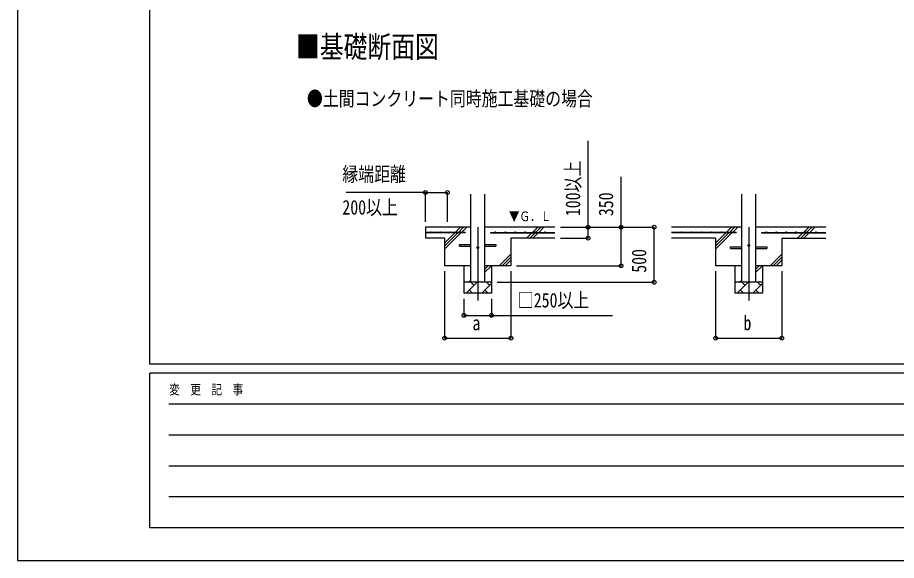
# Model space of a CAD drawing. Units: millimetres, scale not verified. Extents: x -16820 to 16820, y -11880 to 11880.
# Drawn here: x -16820 to -8851, y -11880 to -6953 of the extents above; entities that cross this region are included whole.
import ezdxf
from ezdxf.enums import TextEntityAlignment as Align

# ---------------------------------------------------------------- set-up
doc = ezdxf.new("R2010")
doc.units = ezdxf.units.MM
doc.header["$LTSCALE"] = 60
for name, color, linetype in [('0-2_USER1', 3, 'Continuous'), ('0-4_YKK_12', 2, 'Continuous'), ('0-5_YKK_13', 4, 'Continuous'), ('0-6_YKK_A1', 4, 'Continuous'), ('0-7_YKK_D', 6, 'Continuous'), ('0-8_YKK_ZWAK', 7, 'Continuous')]:
    doc.layers.add(name, color=color, linetype=linetype)
doc.styles.add('ＭＳ ゴシック', font='')
doc.styles.get('ＭＳ ゴシック').set_extended_font_data('MS Gothic')

msp = doc.modelspace()

# ---------------------------------------------------------------- linework, layer by layer
at = {"layer": '0-4_YKK_12'}
for p, q in [((-12647.23, -8855.71), (-12647.23, -9521.65)), ((-10189.84, -8855.71), (-10189.84, -9521.65))]:
    msp.add_line(p, q, dxfattribs=at)
at = {"layer": '0-5_YKK_13'}
for p, q in [((-12812.23, -9012.71), (-12709.73, -9012.71)), ((-12812.23, -9028.71), (-12812.23, -9012.71)), ((-12812.23, -9028.71), (-12709.73, -9028.71)), ((-12584.73, -9012.71), (-12482.23, -9012.71)), ((-12584.73, -9028.71), (-12482.23, -9028.71)), ((-12482.23, -9012.71), (-12482.23, -9028.71)), ((-10354.84, -9032.71), (-10252.34, -9032.71)), ((-10354.84, -9048.71), (-10354.84, -9032.71)), ((-10354.84, -9048.71), (-10252.34, -9048.71)), ((-10127.34, -9032.71), (-10024.84, -9032.71)), ((-10127.34, -9048.71), (-10024.84, -9048.71)), ((-10024.84, -9032.71), (-10024.84, -9048.71))]:
    msp.add_line(p, q, dxfattribs=at)
for centre in [(-12647.23, -9040.71), (-10189.84, -9020.71)]:
    msp.add_circle(centre, 8, dxfattribs=at)
at = {"layer": '0-6_YKK_A1'}
for p, q in [((-12709.73, -9355.71), (-12709.73, -8555.71)), ((-12584.73, -8555.71), (-12584.73, -9355.71)), ((-10252.34, -9355.71), (-10252.34, -8555.71)), ((-10127.34, -8555.71), (-10127.34, -9355.71)), ((-12709.73, -8855.71), (-13122.23, -8855.71)), ((-13122.23, -8855.71), (-13122.23, -8955.71)), ((-12762.23, -8903.21), (-13122.23, -8903.21)), ((-12762.23, -8908.21), (-13122.23, -8908.21)), ((-12947.23, -9055.71), (-12799.73, -8908.21)), ((-12947.23, -8999.14), (-12856.3, -8908.21)), ((-12947.23, -9027.42), (-12828.01, -8908.21)), ((-12851.3, -8903.21), (-12803.8, -8855.71)), ((-12823.01, -8903.21), (-12775.51, -8855.71)), ((-12794.73, -8903.21), (-12747.23, -8855.71)), ((-12762.23, -8903.21), (-12762.23, -8908.21)), ((-11947.23, -8855.71), (-12584.73, -8855.71)), ((-12532.23, -8903.21), (-11947.23, -8903.21)), ((-12532.23, -8903.21), (-12532.23, -8908.21)), ((-12532.23, -8908.21), (-11947.23, -8908.21)), ((-12203.8, -8955.71), (-12156.3, -8908.21)), ((-12175.51, -8955.71), (-12128.01, -8908.21)), ((-12151.3, -8903.21), (-12103.8, -8855.71)), ((-12147.23, -8955.71), (-12099.73, -8908.21)), ((-12123.01, -8903.21), (-12075.51, -8855.71)), ((-12094.73, -8903.21), (-12047.23, -8855.71)), ((-10252.34, -8855.71), (-10889.84, -8855.71)), ((-10304.84, -8903.21), (-10889.84, -8903.21)), ((-10304.84, -8908.21), (-10889.84, -8908.21)), ((-10489.84, -9055.71), (-10342.34, -8908.21)), ((-10489.84, -8999.14), (-10398.91, -8908.21)), ((-10489.84, -9027.42), (-10370.63, -8908.21)), ((-10393.91, -8903.21), (-10346.41, -8855.71)), ((-10365.63, -8903.21), (-10318.13, -8855.71)), ((-10337.34, -8903.21), (-10289.84, -8855.71)), ((-10304.84, -8903.21), (-10304.84, -8908.21)), ((-9489.84, -8855.71), (-10127.34, -8855.71)), ((-10074.84, -8903.21), (-9489.84, -8903.21)), ((-10074.84, -8903.21), (-10074.84, -8908.21)), ((-10074.84, -8908.21), (-9489.84, -8908.21)), ((-9746.41, -8955.71), (-9698.91, -8908.21)), ((-9718.13, -8955.71), (-9670.63, -8908.21)), ((-9693.91, -8903.21), (-9646.41, -8855.71)), ((-9689.84, -8955.71), (-9642.34, -8908.21)), ((-9665.63, -8903.21), (-9618.13, -8855.71)), ((-9637.34, -8903.21), (-9589.84, -8855.71)), ((-12947.23, -8955.71), (-13122.23, -8955.71)), ((-12947.23, -8955.71), (-12947.23, -9205.71)), ((-11947.23, -8955.71), (-12347.23, -8955.71)), ((-12347.23, -8955.71), (-12347.23, -9205.71)), ((-10489.84, -8955.71), (-10889.84, -8955.71)), ((-10489.84, -8955.71), (-10489.84, -9205.71)), ((-9889.84, -8955.71), (-9889.84, -9205.71)), ((-9889.84, -8955.71), (-9489.84, -8955.71)), ((-12453.8, -9205.71), (-12347.23, -9099.14)), ((-12425.51, -9205.71), (-12347.23, -9127.42)), ((-12397.23, -9205.71), (-12347.23, -9155.71)), ((-9996.41, -9205.71), (-9889.84, -9099.14)), ((-9968.13, -9205.71), (-9889.84, -9127.42)), ((-9939.84, -9205.71), (-9889.84, -9155.71)), ((-12709.73, -9205.71), (-12947.23, -9205.71)), ((-12772.23, -9205.71), (-12772.23, -9455.71)), ((-12584.73, -9267.37), (-12523.06, -9205.71)), ((-12584.73, -9239.09), (-12551.35, -9205.71)), ((-12347.23, -9205.71), (-12584.73, -9205.71)), ((-12522.23, -9205.71), (-12522.23, -9455.71)), ((-10252.34, -9205.71), (-10489.84, -9205.71)), ((-10314.84, -9205.71), (-10314.84, -9455.71)), ((-10127.34, -9267.37), (-10065.67, -9205.71)), ((-10127.34, -9239.09), (-10093.96, -9205.71)), ((-9889.84, -9205.71), (-10127.34, -9205.71)), ((-10064.84, -9205.71), (-10064.84, -9455.71)), ((-12522.23, -9355.71), (-12772.23, -9355.71)), ((-12751.49, -9455.71), (-12651.49, -9355.71)), ((-12729.63, -9355.71), (-12709.73, -9335.8)), ((-12680.05, -9384.26), (-12708.6, -9355.71)), ((-12610.07, -9455.71), (-12522.23, -9367.86)), ((-12538.63, -9384.26), (-12567.18, -9355.71)), ((-10064.84, -9355.71), (-10314.84, -9355.71)), ((-10294.11, -9455.71), (-10194.11, -9355.71)), ((-10272.24, -9355.71), (-10252.34, -9335.8)), ((-10222.66, -9384.26), (-10251.21, -9355.71)), ((-10152.68, -9455.71), (-10064.84, -9367.86)), ((-10081.24, -9384.26), (-10109.79, -9355.71)), ((-12522.23, -9455.71), (-12772.23, -9455.71)), ((-12722.94, -9427.15), (-12694.39, -9455.71)), ((-12581.52, -9427.15), (-12552.97, -9455.71)), ((-10064.84, -9455.71), (-10314.84, -9455.71)), ((-10265.55, -9427.15), (-10237, -9455.71)), ((-10124.13, -9427.15), (-10095.58, -9455.71))]:
    msp.add_line(p, q, dxfattribs=at)
for centre in [(-13077.23, -8900.71), (-12987.23, -8900.71), (-12897.23, -8900.71), (-12807.23, -8900.71), (-12487.23, -8900.71), (-12397.23, -8900.71), (-12307.23, -8900.71), (-12217.23, -8900.71), (-12127.23, -8900.71), (-12037.23, -8900.71), (-10799.84, -8900.71), (-10709.84, -8900.71), (-10619.84, -8900.71), (-10529.84, -8900.71), (-10439.84, -8900.71), (-10349.84, -8900.71), (-10029.84, -8900.71), (-9939.84, -8900.71), (-9849.84, -8900.71), (-9759.84, -8900.71), (-9669.84, -8900.71), (-9579.84, -8900.71)]:
    msp.add_circle(centre, 2.5, dxfattribs=at)
at = {"layer": '0-7_YKK_D'}
for p, q in [((-13122.23, -8540.45), (-13840.04, -8540.45)), ((-13122.23, -8805.71), (-13122.23, -8539.45)), ((-13122.23, -8540.45), (-12922.23, -8540.45)), ((-12922.23, -8805.71), (-12922.23, -8539.45)), ((-11897.23, -8855.71), (-11646.23, -8855.71)), ((-11897.23, -8855.71), (-11046.23, -8855.71)), ((-11897.23, -8855.71), (-11346.23, -8855.71)), ((-11047.23, -9355.71), (-11047.23, -8855.71)), ((-11897.23, -8955.71), (-11646.23, -8955.71)), ((-12297.23, -9205.71), (-11346.23, -9205.71)), ((-12947.23, -9255.71), (-12947.23, -9863.67)), ((-12346.23, -9255.71), (-12346.23, -9863.67)), ((-10489.84, -9255.71), (-10489.84, -9863.67)), ((-9889.84, -9255.71), (-9889.84, -9863.67)), ((-12472.23, -9355.71), (-11046.23, -9355.71)), ((-12772.23, -9505.71), (-12772.23, -9656.71)), ((-12522.23, -9505.71), (-12522.23, -9656.71)), ((-12947.23, -9862.67), (-12346.23, -9862.67)), ((-10489.84, -9862.67), (-9889.84, -9862.67))]:
    msp.add_line(p, q, dxfattribs=at)
for points in [[(-11647.23, -8955.71), (-11647.23, -8855.71), (-11647.23, -8070.91)], [(-11347.23, -9205.71), (-11347.23, -8855.71), (-11347.23, -8397.31)], [(-12772.23, -9655.71), (-12522.23, -9655.71), (-11426.1, -9655.71)]]:
    msp.add_lwpolyline(points, dxfattribs=at)
for centre in [(-13122.23, -8540.45), (-12922.23, -8540.45), (-11647.23, -8855.71), (-11347.23, -8855.71), (-11047.23, -8855.71), (-11647.23, -8955.71), (-11347.23, -9205.71), (-11047.23, -9355.71), (-12772.23, -9655.71), (-12522.23, -9655.71), (-12947.23, -9862.67), (-12346.23, -9862.67), (-10489.84, -9862.67), (-9889.84, -9862.67)]:
    msp.add_circle(centre, 17, dxfattribs=at)
at = {"layer": '0-8_YKK_ZWAK'}
for p, q in [((-15619.92, -10100), (-15619.92, 11100)), ((15580.08, -10100), (-15619.92, -10100)), ((-5219.92, -10180), (-15619.92, -10180)), ((-15619.92, -11580), (-15619.92, -10180)), ((-15449.92, -10460), (-5419.92, -10460)), ((-15449.92, -10740), (-5419.92, -10740)), ((-15449.92, -11020), (-5419.92, -11020)), ((-15449.92, -11300), (-5419.92, -11300)), ((-15619.92, -11580), (-5219.92, -11580))]:
    msp.add_line(p, q, dxfattribs=at)
msp.add_lwpolyline([(-16820, -11880), (16820, -11880), (16820, 11880), (-16820, 11880)], close=True, dxfattribs=at)

# ---------------------------------------------------------------- texts
at = {"layer": '0-2_USER1', "style": 'ＭＳ ゴシック', "width": 0.8}
for s, height, p in [('■基礎断面図', 197.9, (-14295.76, -7376.6)), ('●土間コンクリート同時施工基礎の場合', 132, (-14196.21, -7794.6))]:
    msp.add_text(s, height=height, dxfattribs=at).set_placement(p, align=Align.BOTTOM_LEFT)
at = {"layer": '0-6_YKK_A1', "style": 'ＭＳ ゴシック', "width": 0.8}
msp.add_text('▼Ｇ．Ｌ', height=87.98, dxfattribs=at).set_placement((-12365.08, -8827.25), align=Align.BOTTOM_LEFT)
at = {"layer": '0-7_YKK_D', "style": 'ＭＳ ゴシック', "width": 0.8}
for s, p in [('100以上', (-11679.23, -8755.71)), ('350', (-11379.23, -8755.71)), ('500', (-11079.23, -9268.91))]:
    msp.add_text(s, height=132, rotation=90, dxfattribs=at).set_placement(p, align=Align.BOTTOM_LEFT)
for s, p in [('縁端距離', (-13875.03, -8480.45)), ('200以上', (-13875.03, -8780.45)), ('□250以上', (-12283.7, -9623.71)), ('a', (-12695.23, -9830.67)), ('b', (-10237.84, -9830.67))]:
    msp.add_text(s, height=132, dxfattribs=at).set_placement(p, align=Align.BOTTOM_LEFT)
at = {"layer": '0-8_YKK_ZWAK', "style": 'ＭＳ ゴシック', "width": 0.8}
msp.add_text('変  更  記  事', height=87.98, dxfattribs=at).set_placement((-15445.24, -10400), align=Align.BOTTOM_LEFT)

doc.saveas('drawing.dxf')
